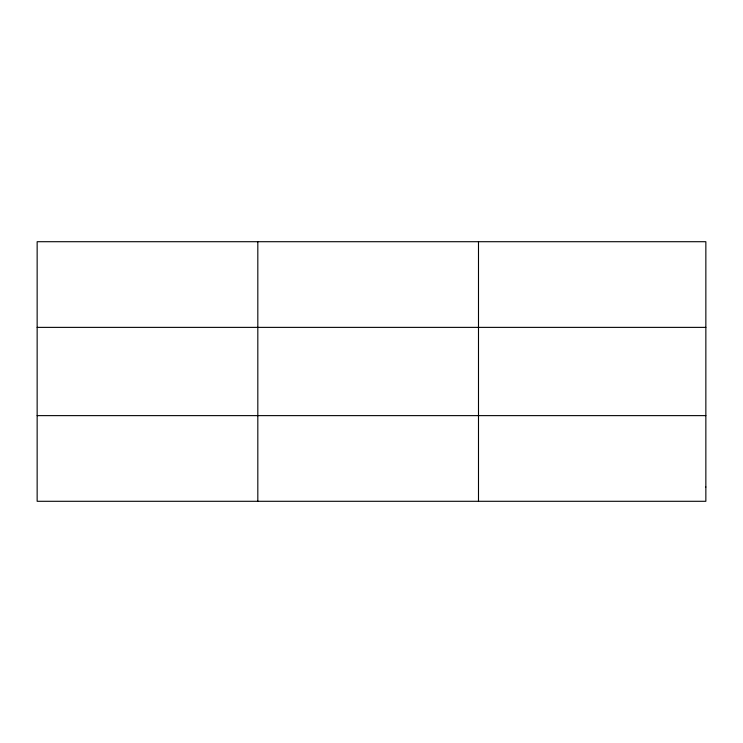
<?xml version="1.0" encoding="UTF-8"?>
<svg xmlns="http://www.w3.org/2000/svg" width="743" height="743" viewBox="0 0 743 743"><rect width="100%" height="100%" fill="white"/><g stroke="black" fill="none" stroke-linecap="round" stroke-linejoin="round"><path stroke-width="1.11" d="M257.821 241.707L257.821 501.293M478.492 241.707L478.492 501.293M37.15 327.375L705.85 327.375M37.15 415.625L705.85 415.625M705.85 487.018L705.85 501.293L37.15 501.293L37.15 241.707L705.85 241.707L705.85 487.018"/></g></svg>
